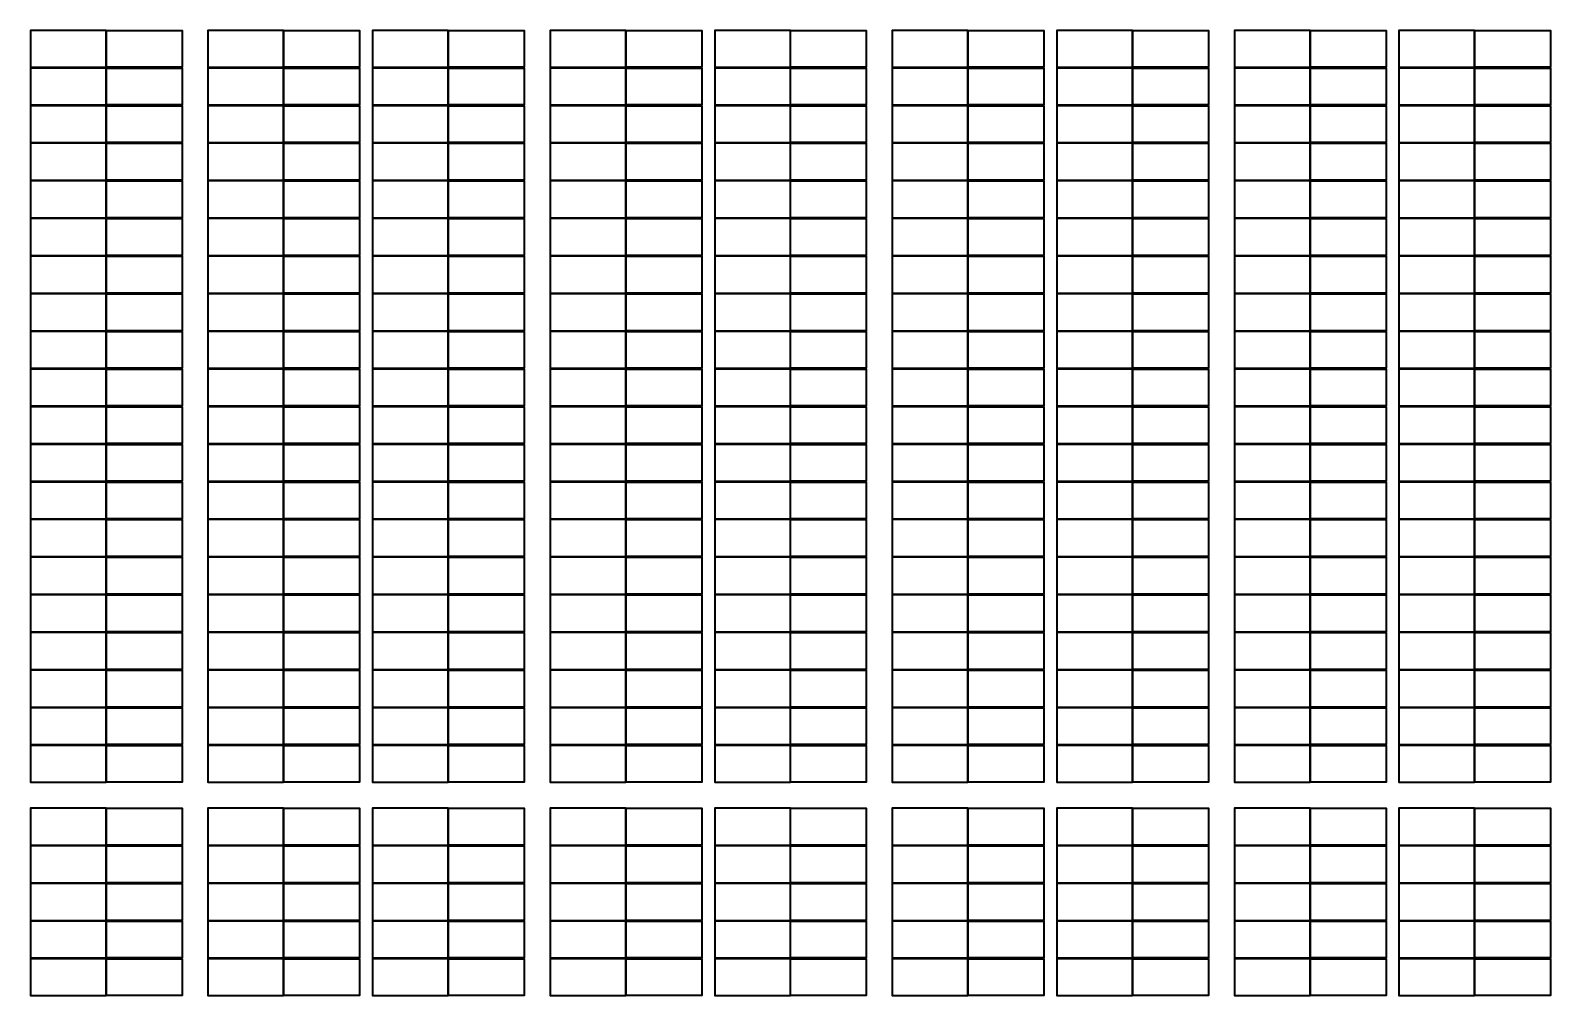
# Model space of a CAD drawing. Header units: millimetres. Extents: x 401 to 240919, y 345 to 287233.
# Drawn here: x 401 to 47221, y 143794 to 173519 of the extents above; entities that cross this region are included whole.
import ezdxf

# ---------------------------------------------------------------- set-up
doc = ezdxf.new("R2010")
doc.units = ezdxf.units.MM
doc.layers.add('SOL-PV MODULES', color=5, linetype='Continuous', lineweight=40)

msp = doc.modelspace()

# ---------------------------------------------------------------- linework, layer by layer
at = {"layer": 'SOL-PV MODULES'}
for points in [[(2731, 173519), (401, 173519), (401, 172385), (2731, 172385)], [(2741, 173519), (5071, 173519), (5071, 172385), (2741, 172385)], [(8199, 173519), (5870, 173519), (5870, 172385), (8199, 172385)], [(8209, 173519), (10539, 173519), (10539, 172385), (8209, 172385)], [(13268, 173519), (10939, 173519), (10939, 172385), (13268, 172385)], [(13278, 173519), (15608, 173519), (15608, 172385), (13278, 172385)], [(18737, 173519), (16407, 173519), (16407, 172385), (18737, 172385)], [(18747, 173519), (21077, 173519), (21077, 172385), (18747, 172385)], [(23806, 173519), (21476, 173519), (21476, 172385), (23806, 172385)], [(23816, 173519), (26146, 173519), (26146, 172385), (23816, 172385)], [(29275, 173519), (26945, 173519), (26945, 172385), (29275, 172385)], [(29284, 173519), (31614, 173519), (31614, 172385), (29284, 172385)], [(34344, 173519), (32014, 173519), (32014, 172385), (34344, 172385)], [(34354, 173519), (36683, 173519), (36683, 172385), (34354, 172385)], [(39812, 173519), (37482, 173519), (37482, 172385), (39812, 172385)], [(39822, 173519), (42152, 173519), (42152, 172385), (39822, 172385)], [(44881, 173519), (42551, 173519), (42551, 172385), (44881, 172385)], [(44891, 173519), (47221, 173519), (47221, 172385), (44891, 172385)], [(2731, 172360), (401, 172360), (401, 171226), (2731, 171226)], [(2741, 172360), (5071, 172360), (5071, 171226), (2741, 171226)], [(8199, 172360), (5870, 172360), (5870, 171226), (8199, 171226)], [(8209, 172360), (10539, 172360), (10539, 171226), (8209, 171226)], [(13268, 172360), (10939, 172360), (10939, 171226), (13268, 171226)], [(13278, 172360), (15608, 172360), (15608, 171226), (13278, 171226)], [(18737, 172360), (16407, 172360), (16407, 171226), (18737, 171226)], [(18747, 172360), (21077, 172360), (21077, 171226), (18747, 171226)], [(23806, 172360), (21476, 172360), (21476, 171226), (23806, 171226)], [(23816, 172360), (26146, 172360), (26146, 171226), (23816, 171226)], [(29275, 172360), (26945, 172360), (26945, 171226), (29275, 171226)], [(29284, 172360), (31614, 172360), (31614, 171226), (29284, 171226)], [(34344, 172360), (32014, 172360), (32014, 171226), (34344, 171226)], [(34354, 172360), (36683, 172360), (36683, 171226), (34354, 171226)], [(39812, 172360), (37482, 172360), (37482, 171226), (39812, 171226)], [(39822, 172360), (42152, 172360), (42152, 171226), (39822, 171226)], [(44881, 172360), (42551, 172360), (42551, 171226), (44881, 171226)], [(44891, 172360), (47221, 172360), (47221, 171226), (44891, 171226)], [(2731, 171201), (401, 171201), (401, 170067), (2731, 170067)], [(2741, 171201), (5071, 171201), (5071, 170067), (2741, 170067)], [(8199, 171201), (5870, 171201), (5870, 170067), (8199, 170067)], [(8209, 171201), (10539, 171201), (10539, 170067), (8209, 170067)], [(13268, 171201), (10939, 171201), (10939, 170067), (13268, 170067)], [(13278, 171201), (15608, 171201), (15608, 170067), (13278, 170067)], [(18737, 171201), (16407, 171201), (16407, 170067), (18737, 170067)], [(18747, 171201), (21077, 171201), (21077, 170067), (18747, 170067)], [(23806, 171201), (21476, 171201), (21476, 170067), (23806, 170067)], [(23816, 171201), (26146, 171201), (26146, 170067), (23816, 170067)], [(29275, 171201), (26945, 171201), (26945, 170067), (29275, 170067)], [(29284, 171201), (31614, 171201), (31614, 170067), (29284, 170067)], [(34344, 171201), (32014, 171201), (32014, 170067), (34344, 170067)], [(34354, 171201), (36683, 171201), (36683, 170067), (34354, 170067)], [(39812, 171201), (37482, 171201), (37482, 170067), (39812, 170067)], [(39822, 171201), (42152, 171201), (42152, 170067), (39822, 170067)], [(44881, 171201), (42551, 171201), (42551, 170067), (44881, 170067)], [(44891, 171201), (47221, 171201), (47221, 170067), (44891, 170067)], [(2731, 170042), (401, 170042), (401, 168908), (2731, 168908)], [(2741, 170042), (5071, 170042), (5071, 168908), (2741, 168908)], [(8199, 170042), (5870, 170042), (5870, 168908), (8199, 168908)], [(8209, 170042), (10539, 170042), (10539, 168908), (8209, 168908)], [(13268, 170042), (10939, 170042), (10939, 168908), (13268, 168908)], [(13278, 170042), (15608, 170042), (15608, 168908), (13278, 168908)], [(18737, 170042), (16407, 170042), (16407, 168908), (18737, 168908)], [(18747, 170042), (21077, 170042), (21077, 168908), (18747, 168908)], [(23806, 170042), (21476, 170042), (21476, 168908), (23806, 168908)], [(23816, 170042), (26146, 170042), (26146, 168908), (23816, 168908)], [(29275, 170042), (26945, 170042), (26945, 168908), (29275, 168908)], [(29284, 170042), (31614, 170042), (31614, 168908), (29284, 168908)], [(34344, 170042), (32014, 170042), (32014, 168908), (34344, 168908)], [(34354, 170042), (36683, 170042), (36683, 168908), (34354, 168908)], [(39812, 170042), (37482, 170042), (37482, 168908), (39812, 168908)], [(39822, 170042), (42152, 170042), (42152, 168908), (39822, 168908)], [(44881, 170042), (42551, 170042), (42551, 168908), (44881, 168908)], [(44891, 170042), (47221, 170042), (47221, 168908), (44891, 168908)], [(2731, 168883), (401, 168883), (401, 167749), (2731, 167749)], [(2741, 168883), (5071, 168883), (5071, 167749), (2741, 167749)], [(8199, 168883), (5870, 168883), (5870, 167749), (8199, 167749)], [(8209, 168883), (10539, 168883), (10539, 167749), (8209, 167749)], [(13268, 168883), (10939, 168883), (10939, 167749), (13268, 167749)], [(13278, 168883), (15608, 168883), (15608, 167749), (13278, 167749)], [(18737, 168883), (16407, 168883), (16407, 167749), (18737, 167749)], [(18747, 168883), (21077, 168883), (21077, 167749), (18747, 167749)], [(23806, 168883), (21476, 168883), (21476, 167749), (23806, 167749)], [(23816, 168883), (26146, 168883), (26146, 167749), (23816, 167749)], [(29275, 168883), (26945, 168883), (26945, 167749), (29275, 167749)], [(29284, 168883), (31614, 168883), (31614, 167749), (29284, 167749)], [(34344, 168883), (32014, 168883), (32014, 167749), (34344, 167749)], [(34354, 168883), (36683, 168883), (36683, 167749), (34354, 167749)], [(39812, 168883), (37482, 168883), (37482, 167749), (39812, 167749)], [(39822, 168883), (42152, 168883), (42152, 167749), (39822, 167749)], [(44881, 168883), (42551, 168883), (42551, 167749), (44881, 167749)], [(44891, 168883), (47221, 168883), (47221, 167749), (44891, 167749)], [(2731, 167724), (401, 167724), (401, 166590), (2731, 166590)], [(2741, 167724), (5071, 167724), (5071, 166590), (2741, 166590)], [(8199, 167724), (5870, 167724), (5870, 166590), (8199, 166590)], [(8209, 167724), (10539, 167724), (10539, 166590), (8209, 166590)], [(13268, 167724), (10939, 167724), (10939, 166590), (13268, 166590)], [(13278, 167724), (15608, 167724), (15608, 166590), (13278, 166590)], [(18737, 167724), (16407, 167724), (16407, 166590), (18737, 166590)], [(18747, 167724), (21077, 167724), (21077, 166590), (18747, 166590)], [(23806, 167724), (21476, 167724), (21476, 166590), (23806, 166590)], [(23816, 167724), (26146, 167724), (26146, 166590), (23816, 166590)], [(29275, 167724), (26945, 167724), (26945, 166590), (29275, 166590)], [(29284, 167724), (31614, 167724), (31614, 166590), (29284, 166590)], [(34344, 167724), (32014, 167724), (32014, 166590), (34344, 166590)], [(34354, 167724), (36683, 167724), (36683, 166590), (34354, 166590)], [(39812, 167724), (37482, 167724), (37482, 166590), (39812, 166590)], [(39822, 167724), (42152, 167724), (42152, 166590), (39822, 166590)], [(44881, 167724), (42551, 167724), (42551, 166590), (44881, 166590)], [(44891, 167724), (47221, 167724), (47221, 166590), (44891, 166590)], [(2731, 166565), (401, 166565), (401, 165431), (2731, 165431)], [(2741, 166565), (5071, 166565), (5071, 165431), (2741, 165431)], [(8199, 166565), (5870, 166565), (5870, 165431), (8199, 165431)], [(8209, 166565), (10539, 166565), (10539, 165431), (8209, 165431)], [(13268, 166565), (10939, 166565), (10939, 165431), (13268, 165431)], [(13278, 166565), (15608, 166565), (15608, 165431), (13278, 165431)], [(18737, 166565), (16407, 166565), (16407, 165431), (18737, 165431)], [(18747, 166565), (21077, 166565), (21077, 165431), (18747, 165431)], [(23806, 166565), (21476, 166565), (21476, 165431), (23806, 165431)], [(23816, 166565), (26146, 166565), (26146, 165431), (23816, 165431)], [(29275, 166565), (26945, 166565), (26945, 165431), (29275, 165431)], [(29284, 166565), (31614, 166565), (31614, 165431), (29284, 165431)], [(34344, 166565), (32014, 166565), (32014, 165431), (34344, 165431)], [(34354, 166565), (36683, 166565), (36683, 165431), (34354, 165431)], [(39812, 166565), (37482, 166565), (37482, 165431), (39812, 165431)], [(39822, 166565), (42152, 166565), (42152, 165431), (39822, 165431)], [(44881, 166565), (42551, 166565), (42551, 165431), (44881, 165431)], [(44891, 166565), (47221, 166565), (47221, 165431), (44891, 165431)], [(2731, 165406), (401, 165406), (401, 164272), (2731, 164272)], [(2741, 165406), (5071, 165406), (5071, 164272), (2741, 164272)], [(8199, 165406), (5870, 165406), (5870, 164272), (8199, 164272)], [(8209, 165406), (10539, 165406), (10539, 164272), (8209, 164272)], [(13268, 165406), (10939, 165406), (10939, 164272), (13268, 164272)], [(13278, 165406), (15608, 165406), (15608, 164272), (13278, 164272)], [(18737, 165406), (16407, 165406), (16407, 164272), (18737, 164272)], [(18747, 165406), (21077, 165406), (21077, 164272), (18747, 164272)], [(23806, 165406), (21476, 165406), (21476, 164272), (23806, 164272)], [(23816, 165406), (26146, 165406), (26146, 164272), (23816, 164272)], [(29275, 165406), (26945, 165406), (26945, 164272), (29275, 164272)], [(29284, 165406), (31614, 165406), (31614, 164272), (29284, 164272)], [(34344, 165406), (32014, 165406), (32014, 164272), (34344, 164272)], [(34354, 165406), (36683, 165406), (36683, 164272), (34354, 164272)], [(39812, 165406), (37482, 165406), (37482, 164272), (39812, 164272)], [(39822, 165406), (42152, 165406), (42152, 164272), (39822, 164272)], [(44881, 165406), (42551, 165406), (42551, 164272), (44881, 164272)], [(44891, 165406), (47221, 165406), (47221, 164272), (44891, 164272)], [(2731, 164247), (401, 164247), (401, 163113), (2731, 163113)], [(2741, 164247), (5071, 164247), (5071, 163113), (2741, 163113)], [(8199, 164247), (5870, 164247), (5870, 163113), (8199, 163113)], [(8209, 164247), (10539, 164247), (10539, 163113), (8209, 163113)], [(13268, 164247), (10939, 164247), (10939, 163113), (13268, 163113)], [(13278, 164247), (15608, 164247), (15608, 163113), (13278, 163113)], [(18737, 164247), (16407, 164247), (16407, 163113), (18737, 163113)], [(18747, 164247), (21077, 164247), (21077, 163113), (18747, 163113)], [(23806, 164247), (21476, 164247), (21476, 163113), (23806, 163113)], [(23816, 164247), (26146, 164247), (26146, 163113), (23816, 163113)], [(29275, 164247), (26945, 164247), (26945, 163113), (29275, 163113)], [(29284, 164247), (31614, 164247), (31614, 163113), (29284, 163113)], [(34344, 164247), (32014, 164247), (32014, 163113), (34344, 163113)], [(34354, 164247), (36683, 164247), (36683, 163113), (34354, 163113)], [(39812, 164247), (37482, 164247), (37482, 163113), (39812, 163113)], [(39822, 164247), (42152, 164247), (42152, 163113), (39822, 163113)], [(44881, 164247), (42551, 164247), (42551, 163113), (44881, 163113)], [(44891, 164247), (47221, 164247), (47221, 163113), (44891, 163113)], [(2731, 163088), (401, 163088), (401, 161954), (2731, 161954)], [(2741, 163088), (5071, 163088), (5071, 161954), (2741, 161954)], [(8199, 163088), (5870, 163088), (5870, 161954), (8199, 161954)], [(8209, 163088), (10539, 163088), (10539, 161954), (8209, 161954)], [(13268, 163088), (10939, 163088), (10939, 161954), (13268, 161954)], [(13278, 163088), (15608, 163088), (15608, 161954), (13278, 161954)], [(18737, 163088), (16407, 163088), (16407, 161954), (18737, 161954)], [(18747, 163088), (21077, 163088), (21077, 161954), (18747, 161954)], [(23806, 163088), (21476, 163088), (21476, 161954), (23806, 161954)], [(23816, 163088), (26146, 163088), (26146, 161954), (23816, 161954)], [(29275, 163088), (26945, 163088), (26945, 161954), (29275, 161954)], [(29284, 163088), (31614, 163088), (31614, 161954), (29284, 161954)], [(34344, 163088), (32014, 163088), (32014, 161954), (34344, 161954)], [(34354, 163088), (36683, 163088), (36683, 161954), (34354, 161954)], [(39812, 163088), (37482, 163088), (37482, 161954), (39812, 161954)], [(39822, 163088), (42152, 163088), (42152, 161954), (39822, 161954)], [(44881, 163088), (42551, 163088), (42551, 161954), (44881, 161954)], [(44891, 163088), (47221, 163088), (47221, 161954), (44891, 161954)], [(2731, 161929), (401, 161929), (401, 160795), (2731, 160795)], [(2741, 161929), (5071, 161929), (5071, 160795), (2741, 160795)], [(8199, 161929), (5870, 161929), (5870, 160795), (8199, 160795)], [(8209, 161929), (10539, 161929), (10539, 160795), (8209, 160795)], [(13268, 161929), (10939, 161929), (10939, 160795), (13268, 160795)], [(13278, 161929), (15608, 161929), (15608, 160795), (13278, 160795)], [(18737, 161929), (16407, 161929), (16407, 160795), (18737, 160795)], [(18747, 161929), (21077, 161929), (21077, 160795), (18747, 160795)], [(23806, 161929), (21476, 161929), (21476, 160795), (23806, 160795)], [(23816, 161929), (26146, 161929), (26146, 160795), (23816, 160795)], [(29275, 161929), (26945, 161929), (26945, 160795), (29275, 160795)], [(29284, 161929), (31614, 161929), (31614, 160795), (29284, 160795)], [(34344, 161929), (32014, 161929), (32014, 160795), (34344, 160795)], [(34354, 161929), (36683, 161929), (36683, 160795), (34354, 160795)], [(39812, 161929), (37482, 161929), (37482, 160795), (39812, 160795)], [(39822, 161929), (42152, 161929), (42152, 160795), (39822, 160795)], [(44881, 161929), (42551, 161929), (42551, 160795), (44881, 160795)], [(44891, 161929), (47221, 161929), (47221, 160795), (44891, 160795)], [(2731, 160770), (401, 160770), (401, 159636), (2731, 159636)], [(2741, 160770), (5071, 160770), (5071, 159636), (2741, 159636)], [(8199, 160770), (5870, 160770), (5870, 159636), (8199, 159636)], [(8209, 160770), (10539, 160770), (10539, 159636), (8209, 159636)], [(13268, 160770), (10939, 160770), (10939, 159636), (13268, 159636)], [(13278, 160770), (15608, 160770), (15608, 159636), (13278, 159636)], [(18737, 160770), (16407, 160770), (16407, 159636), (18737, 159636)], [(18747, 160770), (21077, 160770), (21077, 159636), (18747, 159636)], [(23806, 160770), (21476, 160770), (21476, 159636), (23806, 159636)], [(23816, 160770), (26146, 160770), (26146, 159636), (23816, 159636)], [(29275, 160770), (26945, 160770), (26945, 159636), (29275, 159636)], [(29284, 160770), (31614, 160770), (31614, 159636), (29284, 159636)], [(34344, 160770), (32014, 160770), (32014, 159636), (34344, 159636)], [(34354, 160770), (36683, 160770), (36683, 159636), (34354, 159636)], [(39812, 160770), (37482, 160770), (37482, 159636), (39812, 159636)], [(39822, 160770), (42152, 160770), (42152, 159636), (39822, 159636)], [(44881, 160770), (42551, 160770), (42551, 159636), (44881, 159636)], [(44891, 160770), (47221, 160770), (47221, 159636), (44891, 159636)], [(2731, 159611), (401, 159611), (401, 158477), (2731, 158477)], [(2741, 159611), (5071, 159611), (5071, 158477), (2741, 158477)], [(8199, 159611), (5870, 159611), (5870, 158477), (8199, 158477)], [(8209, 159611), (10539, 159611), (10539, 158477), (8209, 158477)], [(13268, 159611), (10939, 159611), (10939, 158477), (13268, 158477)], [(13278, 159611), (15608, 159611), (15608, 158477), (13278, 158477)], [(18737, 159611), (16407, 159611), (16407, 158477), (18737, 158477)], [(18747, 159611), (21077, 159611), (21077, 158477), (18747, 158477)], [(23806, 159611), (21476, 159611), (21476, 158477), (23806, 158477)], [(23816, 159611), (26146, 159611), (26146, 158477), (23816, 158477)], [(29275, 159611), (26945, 159611), (26945, 158477), (29275, 158477)], [(29284, 159611), (31614, 159611), (31614, 158477), (29284, 158477)], [(34344, 159611), (32014, 159611), (32014, 158477), (34344, 158477)], [(34354, 159611), (36683, 159611), (36683, 158477), (34354, 158477)], [(39812, 159611), (37482, 159611), (37482, 158477), (39812, 158477)], [(39822, 159611), (42152, 159611), (42152, 158477), (39822, 158477)], [(44881, 159611), (42551, 159611), (42551, 158477), (44881, 158477)], [(44891, 159611), (47221, 159611), (47221, 158477), (44891, 158477)], [(2731, 158452), (401, 158452), (401, 157318), (2731, 157318)], [(2741, 158452), (5071, 158452), (5071, 157318), (2741, 157318)], [(8199, 158452), (5870, 158452), (5870, 157318), (8199, 157318)], [(8209, 158452), (10539, 158452), (10539, 157318), (8209, 157318)], [(13268, 158452), (10939, 158452), (10939, 157318), (13268, 157318)], [(13278, 158452), (15608, 158452), (15608, 157318), (13278, 157318)], [(18737, 158452), (16407, 158452), (16407, 157318), (18737, 157318)], [(18747, 158452), (21077, 158452), (21077, 157318), (18747, 157318)], [(23806, 158452), (21476, 158452), (21476, 157318), (23806, 157318)], [(23816, 158452), (26146, 158452), (26146, 157318), (23816, 157318)], [(29275, 158452), (26945, 158452), (26945, 157318), (29275, 157318)], [(29284, 158452), (31614, 158452), (31614, 157318), (29284, 157318)], [(34344, 158452), (32014, 158452), (32014, 157318), (34344, 157318)], [(34354, 158452), (36683, 158452), (36683, 157318), (34354, 157318)], [(39812, 158452), (37482, 158452), (37482, 157318), (39812, 157318)], [(39822, 158452), (42152, 158452), (42152, 157318), (39822, 157318)], [(44881, 158452), (42551, 158452), (42551, 157318), (44881, 157318)], [(44891, 158452), (47221, 158452), (47221, 157318), (44891, 157318)], [(2731, 157293), (401, 157293), (401, 156159), (2731, 156159)], [(2741, 157293), (5071, 157293), (5071, 156159), (2741, 156159)], [(8199, 157293), (5870, 157293), (5870, 156159), (8199, 156159)], [(8209, 157293), (10539, 157293), (10539, 156159), (8209, 156159)], [(13268, 157293), (10939, 157293), (10939, 156159), (13268, 156159)], [(13278, 157293), (15608, 157293), (15608, 156159), (13278, 156159)], [(18737, 157293), (16407, 157293), (16407, 156159), (18737, 156159)], [(18747, 157293), (21077, 157293), (21077, 156159), (18747, 156159)], [(23806, 157293), (21476, 157293), (21476, 156159), (23806, 156159)], [(23816, 157293), (26146, 157293), (26146, 156159), (23816, 156159)], [(29275, 157293), (26945, 157293), (26945, 156159), (29275, 156159)], [(29284, 157293), (31614, 157293), (31614, 156159), (29284, 156159)], [(34344, 157293), (32014, 157293), (32014, 156159), (34344, 156159)], [(34354, 157293), (36683, 157293), (36683, 156159), (34354, 156159)], [(39812, 157293), (37482, 157293), (37482, 156159), (39812, 156159)], [(39822, 157293), (42152, 157293), (42152, 156159), (39822, 156159)], [(44881, 157293), (42551, 157293), (42551, 156159), (44881, 156159)], [(44891, 157293), (47221, 157293), (47221, 156159), (44891, 156159)], [(2731, 156134), (401, 156134), (401, 155000), (2731, 155000)], [(2741, 156134), (5071, 156134), (5071, 155000), (2741, 155000)], [(8199, 156134), (5870, 156134), (5870, 155000), (8199, 155000)], [(8209, 156134), (10539, 156134), (10539, 155000), (8209, 155000)], [(13268, 156134), (10939, 156134), (10939, 155000), (13268, 155000)], [(13278, 156134), (15608, 156134), (15608, 155000), (13278, 155000)], [(18737, 156134), (16407, 156134), (16407, 155000), (18737, 155000)], [(18747, 156134), (21077, 156134), (21077, 155000), (18747, 155000)], [(23806, 156134), (21476, 156134), (21476, 155000), (23806, 155000)], [(23816, 156134), (26146, 156134), (26146, 155000), (23816, 155000)], [(29275, 156134), (26945, 156134), (26945, 155000), (29275, 155000)], [(29284, 156134), (31614, 156134), (31614, 155000), (29284, 155000)], [(34344, 156134), (32014, 156134), (32014, 155000), (34344, 155000)], [(34354, 156134), (36683, 156134), (36683, 155000), (34354, 155000)], [(39812, 156134), (37482, 156134), (37482, 155000), (39812, 155000)], [(39822, 156134), (42152, 156134), (42152, 155000), (39822, 155000)], [(44881, 156134), (42551, 156134), (42551, 155000), (44881, 155000)], [(44891, 156134), (47221, 156134), (47221, 155000), (44891, 155000)], [(2731, 154975), (401, 154975), (401, 153841), (2731, 153841)], [(2741, 154975), (5071, 154975), (5071, 153841), (2741, 153841)], [(8199, 154975), (5870, 154975), (5870, 153841), (8199, 153841)], [(8209, 154975), (10539, 154975), (10539, 153841), (8209, 153841)], [(13268, 154975), (10939, 154975), (10939, 153841), (13268, 153841)], [(13278, 154975), (15608, 154975), (15608, 153841), (13278, 153841)], [(18737, 154975), (16407, 154975), (16407, 153841), (18737, 153841)], [(18747, 154975), (21077, 154975), (21077, 153841), (18747, 153841)], [(23806, 154975), (21476, 154975), (21476, 153841), (23806, 153841)], [(23816, 154975), (26146, 154975), (26146, 153841), (23816, 153841)], [(29275, 154975), (26945, 154975), (26945, 153841), (29275, 153841)], [(29284, 154975), (31614, 154975), (31614, 153841), (29284, 153841)], [(34344, 154975), (32014, 154975), (32014, 153841), (34344, 153841)], [(34354, 154975), (36683, 154975), (36683, 153841), (34354, 153841)], [(39812, 154975), (37482, 154975), (37482, 153841), (39812, 153841)], [(39822, 154975), (42152, 154975), (42152, 153841), (39822, 153841)], [(44881, 154975), (42551, 154975), (42551, 153841), (44881, 153841)], [(44891, 154975), (47221, 154975), (47221, 153841), (44891, 153841)], [(2731, 153816), (401, 153816), (401, 152682), (2731, 152682)], [(2741, 153816), (5071, 153816), (5071, 152682), (2741, 152682)], [(8199, 153816), (5870, 153816), (5870, 152682), (8199, 152682)], [(8209, 153816), (10539, 153816), (10539, 152682), (8209, 152682)], [(13268, 153816), (10939, 153816), (10939, 152682), (13268, 152682)], [(13278, 153816), (15608, 153816), (15608, 152682), (13278, 152682)], [(18737, 153816), (16407, 153816), (16407, 152682), (18737, 152682)], [(18747, 153816), (21077, 153816), (21077, 152682), (18747, 152682)], [(23806, 153816), (21476, 153816), (21476, 152682), (23806, 152682)], [(23816, 153816), (26146, 153816), (26146, 152682), (23816, 152682)], [(29275, 153816), (26945, 153816), (26945, 152682), (29275, 152682)], [(29284, 153816), (31614, 153816), (31614, 152682), (29284, 152682)], [(34344, 153816), (32014, 153816), (32014, 152682), (34344, 152682)], [(34354, 153816), (36683, 153816), (36683, 152682), (34354, 152682)], [(39812, 153816), (37482, 153816), (37482, 152682), (39812, 152682)], [(39822, 153816), (42152, 153816), (42152, 152682), (39822, 152682)], [(44881, 153816), (42551, 153816), (42551, 152682), (44881, 152682)], [(44891, 153816), (47221, 153816), (47221, 152682), (44891, 152682)], [(2731, 152657), (401, 152657), (401, 151523), (2731, 151523)], [(2741, 152657), (5071, 152657), (5071, 151523), (2741, 151523)], [(8199, 152657), (5870, 152657), (5870, 151523), (8199, 151523)], [(8209, 152657), (10539, 152657), (10539, 151523), (8209, 151523)], [(13268, 152657), (10939, 152657), (10939, 151523), (13268, 151523)], [(13278, 152657), (15608, 152657), (15608, 151523), (13278, 151523)], [(18737, 152657), (16407, 152657), (16407, 151523), (18737, 151523)], [(18747, 152657), (21077, 152657), (21077, 151523), (18747, 151523)], [(23806, 152657), (21476, 152657), (21476, 151523), (23806, 151523)], [(23816, 152657), (26146, 152657), (26146, 151523), (23816, 151523)], [(29275, 152657), (26945, 152657), (26945, 151523), (29275, 151523)], [(29284, 152657), (31614, 152657), (31614, 151523), (29284, 151523)], [(34344, 152657), (32014, 152657), (32014, 151523), (34344, 151523)], [(34354, 152657), (36683, 152657), (36683, 151523), (34354, 151523)], [(39812, 152657), (37482, 152657), (37482, 151523), (39812, 151523)], [(39822, 152657), (42152, 152657), (42152, 151523), (39822, 151523)], [(44881, 152657), (42551, 152657), (42551, 151523), (44881, 151523)], [(44891, 152657), (47221, 152657), (47221, 151523), (44891, 151523)], [(2731, 151498), (401, 151498), (401, 150364), (2731, 150364)], [(2741, 151498), (5071, 151498), (5071, 150364), (2741, 150364)], [(8199, 151498), (5870, 151498), (5870, 150364), (8199, 150364)], [(8209, 151498), (10539, 151498), (10539, 150364), (8209, 150364)], [(13268, 151498), (10939, 151498), (10939, 150364), (13268, 150364)], [(13278, 151498), (15608, 151498), (15608, 150364), (13278, 150364)], [(18737, 151498), (16407, 151498), (16407, 150364), (18737, 150364)], [(18747, 151498), (21077, 151498), (21077, 150364), (18747, 150364)], [(23806, 151498), (21476, 151498), (21476, 150364), (23806, 150364)], [(23816, 151498), (26146, 151498), (26146, 150364), (23816, 150364)], [(29275, 151498), (26945, 151498), (26945, 150364), (29275, 150364)], [(29284, 151498), (31614, 151498), (31614, 150364), (29284, 150364)], [(34344, 151498), (32014, 151498), (32014, 150364), (34344, 150364)], [(34354, 151498), (36683, 151498), (36683, 150364), (34354, 150364)], [(39812, 151498), (37482, 151498), (37482, 150364), (39812, 150364)], [(39822, 151498), (42152, 151498), (42152, 150364), (39822, 150364)], [(44881, 151498), (42551, 151498), (42551, 150364), (44881, 150364)], [(44891, 151498), (47221, 151498), (47221, 150364), (44891, 150364)], [(2731, 149564), (401, 149564), (401, 148430), (2731, 148430)], [(2741, 149564), (5071, 149564), (5071, 148430), (2741, 148430)], [(8199, 149564), (5870, 149564), (5870, 148430), (8199, 148430)], [(8209, 149564), (10539, 149564), (10539, 148430), (8209, 148430)], [(13268, 149564), (10939, 149564), (10939, 148430), (13268, 148430)], [(13278, 149564), (15608, 149564), (15608, 148430), (13278, 148430)], [(18737, 149564), (16407, 149564), (16407, 148430), (18737, 148430)], [(18747, 149564), (21077, 149564), (21077, 148430), (18747, 148430)], [(23806, 149564), (21476, 149564), (21476, 148430), (23806, 148430)], [(23816, 149564), (26146, 149564), (26146, 148430), (23816, 148430)], [(29275, 149564), (26945, 149564), (26945, 148430), (29275, 148430)], [(29284, 149564), (31614, 149564), (31614, 148430), (29284, 148430)], [(34344, 149564), (32014, 149564), (32014, 148430), (34344, 148430)], [(34354, 149564), (36683, 149564), (36683, 148430), (34354, 148430)], [(39812, 149564), (37482, 149564), (37482, 148430), (39812, 148430)], [(39822, 149564), (42152, 149564), (42152, 148430), (39822, 148430)], [(44881, 149564), (42551, 149564), (42551, 148430), (44881, 148430)], [(44891, 149564), (47221, 149564), (47221, 148430), (44891, 148430)], [(2731, 148405), (401, 148405), (401, 147271), (2731, 147271)], [(2741, 148405), (5071, 148405), (5071, 147271), (2741, 147271)], [(8199, 148405), (5870, 148405), (5870, 147271), (8199, 147271)], [(8209, 148405), (10539, 148405), (10539, 147271), (8209, 147271)], [(13268, 148405), (10939, 148405), (10939, 147271), (13268, 147271)], [(13278, 148405), (15608, 148405), (15608, 147271), (13278, 147271)], [(18737, 148405), (16407, 148405), (16407, 147271), (18737, 147271)], [(18747, 148405), (21077, 148405), (21077, 147271), (18747, 147271)], [(23806, 148405), (21476, 148405), (21476, 147271), (23806, 147271)], [(23816, 148405), (26146, 148405), (26146, 147271), (23816, 147271)], [(29275, 148405), (26945, 148405), (26945, 147271), (29275, 147271)], [(29284, 148405), (31614, 148405), (31614, 147271), (29284, 147271)], [(34344, 148405), (32014, 148405), (32014, 147271), (34344, 147271)], [(34354, 148405), (36683, 148405), (36683, 147271), (34354, 147271)], [(39812, 148405), (37482, 148405), (37482, 147271), (39812, 147271)], [(39822, 148405), (42152, 148405), (42152, 147271), (39822, 147271)], [(44881, 148405), (42551, 148405), (42551, 147271), (44881, 147271)], [(44891, 148405), (47221, 148405), (47221, 147271), (44891, 147271)], [(2731, 147246), (401, 147246), (401, 146112), (2731, 146112)], [(2741, 147246), (5071, 147246), (5071, 146112), (2741, 146112)], [(8199, 147246), (5870, 147246), (5870, 146112), (8199, 146112)], [(8209, 147246), (10539, 147246), (10539, 146112), (8209, 146112)], [(13268, 147246), (10939, 147246), (10939, 146112), (13268, 146112)], [(13278, 147246), (15608, 147246), (15608, 146112), (13278, 146112)], [(18737, 147246), (16407, 147246), (16407, 146112), (18737, 146112)], [(18747, 147246), (21077, 147246), (21077, 146112), (18747, 146112)], [(23806, 147246), (21476, 147246), (21476, 146112), (23806, 146112)], [(23816, 147246), (26146, 147246), (26146, 146112), (23816, 146112)], [(29275, 147246), (26945, 147246), (26945, 146112), (29275, 146112)], [(29284, 147246), (31614, 147246), (31614, 146112), (29284, 146112)], [(34344, 147246), (32014, 147246), (32014, 146112), (34344, 146112)], [(34354, 147246), (36683, 147246), (36683, 146112), (34354, 146112)], [(39812, 147246), (37482, 147246), (37482, 146112), (39812, 146112)], [(39822, 147246), (42152, 147246), (42152, 146112), (39822, 146112)], [(44881, 147246), (42551, 147246), (42551, 146112), (44881, 146112)], [(44891, 147246), (47221, 147246), (47221, 146112), (44891, 146112)], [(2731, 146087), (401, 146087), (401, 144953), (2731, 144953)], [(2741, 146087), (5071, 146087), (5071, 144953), (2741, 144953)], [(8199, 146087), (5870, 146087), (5870, 144953), (8199, 144953)], [(8209, 146087), (10539, 146087), (10539, 144953), (8209, 144953)], [(13268, 146087), (10939, 146087), (10939, 144953), (13268, 144953)], [(13278, 146087), (15608, 146087), (15608, 144953), (13278, 144953)], [(18737, 146087), (16407, 146087), (16407, 144953), (18737, 144953)], [(18747, 146087), (21077, 146087), (21077, 144953), (18747, 144953)], [(23806, 146087), (21476, 146087), (21476, 144953), (23806, 144953)], [(23816, 146087), (26146, 146087), (26146, 144953), (23816, 144953)], [(29275, 146087), (26945, 146087), (26945, 144953), (29275, 144953)], [(29284, 146087), (31614, 146087), (31614, 144953), (29284, 144953)], [(34344, 146087), (32014, 146087), (32014, 144953), (34344, 144953)], [(34354, 146087), (36683, 146087), (36683, 144953), (34354, 144953)], [(39812, 146087), (37482, 146087), (37482, 144953), (39812, 144953)], [(39822, 146087), (42152, 146087), (42152, 144953), (39822, 144953)], [(44881, 146087), (42551, 146087), (42551, 144953), (44881, 144953)], [(44891, 146087), (47221, 146087), (47221, 144953), (44891, 144953)], [(2731, 144928), (401, 144928), (401, 143794), (2731, 143794)], [(2741, 144928), (5071, 144928), (5071, 143794), (2741, 143794)], [(8199, 144928), (5870, 144928), (5870, 143794), (8199, 143794)], [(8209, 144928), (10539, 144928), (10539, 143794), (8209, 143794)], [(13268, 144928), (10939, 144928), (10939, 143794), (13268, 143794)], [(13278, 144928), (15608, 144928), (15608, 143794), (13278, 143794)], [(18737, 144928), (16407, 144928), (16407, 143794), (18737, 143794)], [(18747, 144928), (21077, 144928), (21077, 143794), (18747, 143794)], [(23806, 144928), (21476, 144928), (21476, 143794), (23806, 143794)], [(23816, 144928), (26146, 144928), (26146, 143794), (23816, 143794)], [(29275, 144928), (26945, 144928), (26945, 143794), (29275, 143794)], [(29284, 144928), (31614, 144928), (31614, 143794), (29284, 143794)], [(34344, 144928), (32014, 144928), (32014, 143794), (34344, 143794)], [(34354, 144928), (36683, 144928), (36683, 143794), (34354, 143794)], [(39812, 144928), (37482, 144928), (37482, 143794), (39812, 143794)], [(39822, 144928), (42152, 144928), (42152, 143794), (39822, 143794)], [(44881, 144928), (42551, 144928), (42551, 143794), (44881, 143794)], [(44891, 144928), (47221, 144928), (47221, 143794), (44891, 143794)]]:
    msp.add_lwpolyline(points, close=True, dxfattribs=at)

doc.saveas('drawing.dxf')
